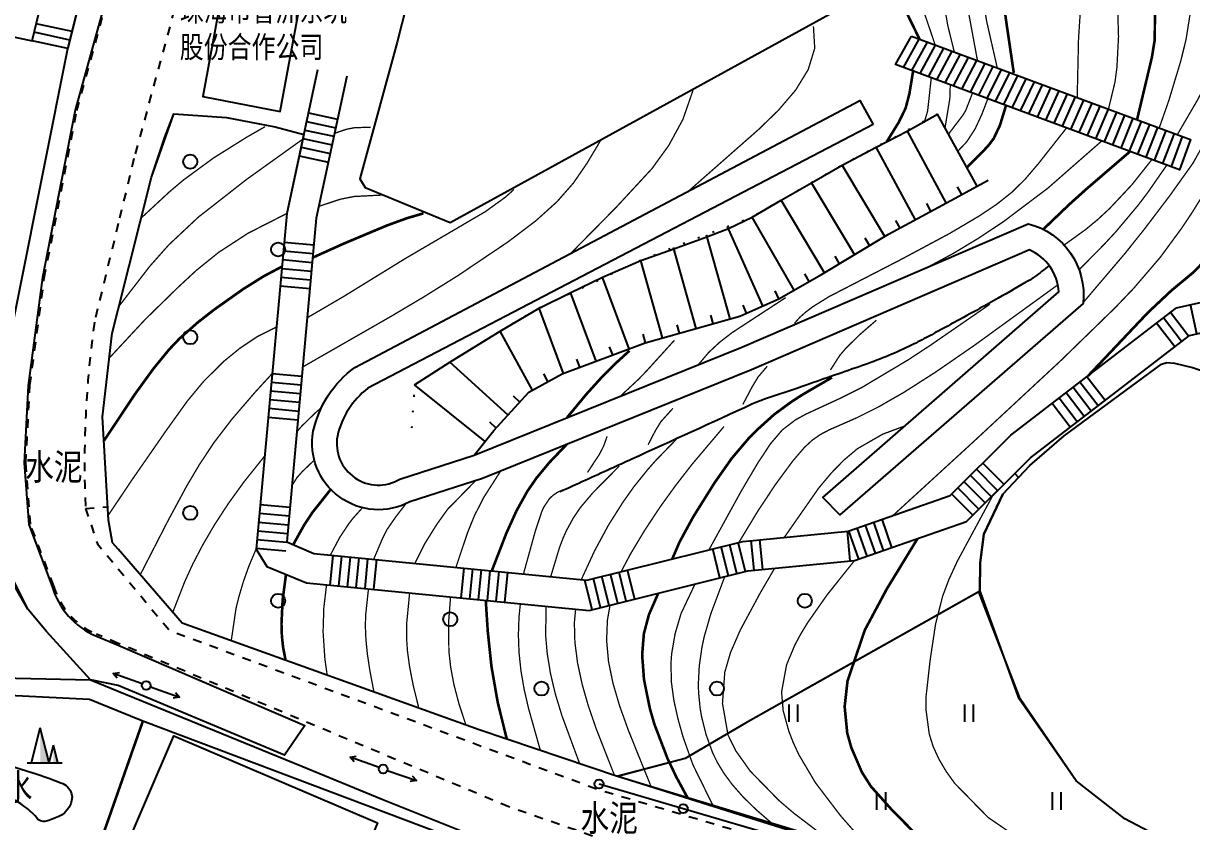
# Model space of a CAD drawing. Extents: x 396500 to 398250, y 1005980 to 1008200.
# Drawn here: x 396994.6 to 397061.1, y 1006538.1 to 1006583.5 of the extents above; entities that cross this region are included whole.
import ezdxf
from ezdxf.enums import TextEntityAlignment as Align

# ---------------------------------------------------------------- set-up
doc = ezdxf.new("R2010")
doc.units = 0
doc.header["$LTSCALE"] = 0.5
doc.linetypes.add('X4', pattern=[1.6, 0, -1.6])
doc.linetypes.add('X6', pattern=[2, 1, -1])
doc.layers.get('0').update_dxf_attribs({"linetype": 'CONTINUOUS'})
doc.layers.add('ASSIST', color=7, linetype='CONTINUOUS', plot=False)
for name, color, linetype in [('DGX', 2, 'CONTINUOUS'), ('DLDW', 11, 'CONTINUOUS'), ('DLSS', 4, 'CONTINUOUS'), ('DMTZ', 3, 'CONTINUOUS'), ('GXYZ', 2, 'CONTINUOUS'), ('JMD', 6, 'CONTINUOUS'), ('SXSS', 5, 'CONTINUOUS'), ('ZBTZ', 3, 'CONTINUOUS'), ('权属人', 160, 'CONTINUOUS'), ('用地红线', 1, 'CONTINUOUS')]:
    doc.layers.add(name, color=color, linetype=linetype)
doc.styles.add('细等线体', font='长等线体_0.TTF', dxfattribs={"width": 0.8})
doc.linetypes.add('10421', pattern='A,2,[150,AAA.SHX,S=1,R=0,X=0,Y=1],1e-11', length=2)
doc.linetypes.add('10422', pattern='A,2,[150,AAA.SHX,S=1,R=0,X=0,Y=1],2,[177,AAA.SHX,S=1,R=0,X=0,Y=0.8],1e-09', length=4)
doc.linetypes.add('1161', pattern='A,0,[149,AAA.SHX,S=0.15,R=0,X=0,Y=0],-1.6', length=1.6)
doc.linetypes.add('443', pattern='A,5,[169,AAA.SHX,S=0.83,R=0,X=0,Y=0],5', length=10)
doc.linetypes.add('444', pattern='A,4.5,[145,AAA.SHX,S=1,R=0,X=0,Y=1],4.5,-0.5,[146,AAA.SHX,S=1,R=0,X=0,Y=0],-0.5', length=10)

# ---------------------------------------------------------------- blocks, each defined once
blk = doc.blocks.new('gc021')
for p, q in [((-1.5, 0), (-0.5, 4)), ((0.5, 0), (-0.5, 4)), ((0.5, 0), (1, 2)), ((1.5, 0), (1, 2)), ((-2, 0), (2, 0))]:
    blk.add_line(p, q)
for points in [[(-0.5, 4), (0.5, 0), (-0.5, 0)], [(1, 2), (1.5, 0), (1, 0)]]:
    blk.add_solid(points)
blk = doc.blocks.new('gc013b')
at = {"linetype": 'Continuous'}
blk.add_line((0.5, 0), (4, 0), dxfattribs=at)
at = {"linetype": 'Continuous', "flags": 128}
blk.add_lwpolyline([(3.39, 0.35), (4, 0), (3.39, -0.35)], dxfattribs=at)
blk = doc.blocks.new('gc170')
at = {"linetype": 'Continuous'}
blk.add_circle((0, 0), 0.5, dxfattribs=at)
blk = doc.blocks.new('gc326')
blk.add_circle((0, 0), 0.8)
blk = doc.blocks.new('gc121')
for p, q in [((-0.5, -1), (-0.5, 1)), ((0.5, -1), (0.5, 1))]:
    blk.add_line(p, q)

msp = doc.modelspace()

# ---------------------------------------------------------------- linework, layer by layer
at = {"layer": 'ASSIST', "linetype": 'Continuous', "flags": 128}
for points in [[(396997.637, 1006584.136), (396997.133, 1006582.083), (396995.095, 1006582.523), (396995.6, 1006584.575)], [(397045.186, 1006582.78), (397061.079, 1006576.896), (397060.445, 1006575.184), (397044.277, 1006581.17)]]:
    msp.add_lwpolyline(points, close=True, dxfattribs=at)
at = {"layer": 'ASSIST', "linetype": 'X4', "flags": 128}
msp.add_lwpolyline([(397046.671, 1006578.356), (397043.172, 1006576.462), (397041.233, 1006575.437), (397039.495, 1006574.445), (397037.76, 1006573.45), (397036.112, 1006572.488), (397029.76, 1006570.021), (397023.969, 1006567.301), (397021.759, 1006565.997), (397018.886, 1006564.228), (397016.877, 1006562.94), (397016.693, 1006560.19)], dxfattribs=at)
at = {"layer": 'ASSIST', "linetype": 'Continuous', "flags": 128}
msp.add_lwpolyline([(397027.388, 1006540.213), (397042.786, 1006535.709), (397074.596, 1006524.077)], dxfattribs=at)
at = {"layer": 'DGX', "linetype": 'Continuous', "const_width": 0.075, "flags": 128}
for points, elevation in [([(397046.531, 1006582.3), (397045.931, 1006584.067), (397045.741, 1006584.717), (397045.51, 1006585.918), (397045.309, 1006588.62)], 25.5), ([(397046.524, 1006587.594), (397047.255, 1006583.385), (397047.626, 1006581.877)], 26), ([(397048.938, 1006581.429), (397048.251, 1006585.143), (397048.029, 1006586.715)], 26.5), ([(397049.112, 1006586.32), (397049.356, 1006584.28), (397049.479, 1006583.58), (397050.068, 1006580.997)], 27), ([(397054.902, 1006585.743), (397054.7, 1006582.625), (397054.625, 1006579.286)], 29), ([(397056.403, 1006578.627), (397056.776, 1006580.169), (397056.887, 1006581.001), (397056.979, 1006582.773), (397056.89, 1006585.561)], 29.5), ([(397054.964, 1006567.619), (397057.349, 1006570.421), (397058.446, 1006571.796), (397059.917, 1006573.731), (397061.218, 1006575.556), (397062.128, 1006577.186), (397062.888, 1006578.752), (397063.764, 1006580.761), (397064.742, 1006583.259), (397065.295, 1006584.788)], 31.5), ([(397059.293, 1006577.557), (397059.847, 1006579.134), (397060.513, 1006581.339), (397060.825, 1006582.597), (397061.231, 1006585.162)], 30.5), ([(397063.114, 1006584.989), (397062.638, 1006582.324), (397062.43, 1006581.427), (397061.894, 1006579.952), (397061.501, 1006579.194), (397060.323, 1006577.176)], 31), ([(397067.701, 1006584.567), (397066.731, 1006582.354), (397065.682, 1006580.397), (397063.882, 1006577.281), (397062.226, 1006574.447), (397061.148, 1006572.712), (397060.586, 1006571.871), (397059.364, 1006570.209), (397057.841, 1006568.431), (397056.793, 1006567.335), (397053.703, 1006564.329), (397048.724, 1006559.704), (397044.13, 1006555.498)], 32), ([(397032.507, 1006573.985), (397036.486, 1006577.485), (397037.611, 1006578.577), (397038.582, 1006579.711), (397039.302, 1006580.885), (397039.674, 1006582.099), (397039.6, 1006583.35)], 24.5), ([(397045.905, 1006577.852), (397046.104, 1006578.519), (397046.312, 1006580.416)], 25.5), ([(397047.395, 1006580.016), (397047.368, 1006579.221), (397047.097, 1006577.581)], 26), ([(397025.795, 1006570.438), (397028.376, 1006573.057), (397030.403, 1006575.247), (397031.359, 1006576.566), (397032.165, 1006578.048), (397032.74, 1006579.702)], 24), ([(397047.297, 1006577.216), (397048.109, 1006578.282), (397048.278, 1006578.567), (397048.661, 1006579.547)], 26.5), ([(397049.532, 1006579.224), (397049.194, 1006578.337), (397048.812, 1006577.514), (397048.329, 1006576.77), (397047.831, 1006576.246)], 27), ([(397001.316, 1006572.441), (397002.926, 1006573.933), (397003.726, 1006574.606), (397005.43, 1006575.854), (397007.327, 1006577.041), (397008.366, 1006577.636)], 21), ([(397012.321, 1006577.26), (397013.015, 1006577.49), (397013.477, 1006577.58), (397014.378, 1006577.601)], 21.5), ([(397054.018, 1006577.564), (397052.431, 1006575.552), (397051.655, 1006574.641), (397050.908, 1006573.905), (397050.047, 1006573.223), (397049.028, 1006572.541), (397047.339, 1006571.545), (397044.577, 1006570.068), (397040.488, 1006567.959), (397039.572, 1006567.389), (397039.171, 1006567.087), (397038.818, 1006566.772), (397038.523, 1006566.441)], 29), ([(397000.05, 1006567.423), (397001.796, 1006569.685), (397002.867, 1006570.893), (397004.558, 1006572.479), (397007.309, 1006574.63), (397010.509, 1006576.921)], 21.5), ([(397010.508, 1006563.954), (397015.537, 1006566.834), (397017.38, 1006567.928), (397019.351, 1006569.156), (397022.201, 1006571.074), (397023.794, 1006572.282), (397025.002, 1006573.37), (397025.923, 1006574.422), (397026.705, 1006575.555), (397027.498, 1006576.885)], 23.5), ([(397046.214, 1006569.689), (397047.568, 1006570.419), (397049.039, 1006571.307), (397050.436, 1006572.237), (397052.955, 1006574.136), (397056.022, 1006576.822)], 29.5), ([(397053.877, 1006570.895), (397055.102, 1006571.777), (397055.798, 1006572.352), (397056.476, 1006572.98), (397057.746, 1006574.335), (397058.88, 1006575.764)], 30.5), ([(397059.733, 1006575.456), (397058.659, 1006573.907), (397058.083, 1006573.149), (397056.822, 1006571.648), (397056.123, 1006570.895), (397054.733, 1006569.49)], 31), ([(397022.542, 1006574.062), (397022.056, 1006573.623), (397020.912, 1006572.798), (397016.342, 1006570.121), (397012.809, 1006567.948), (397010.765, 1006566.755)], 23), ([(397015.118, 1006573.746), (397013.449, 1006573.661), (397012.658, 1006573.506), (397011.427, 1006573.1)], 22), ([(397009.6, 1006572.691), (397007.393, 1006571.567), (397005.725, 1006570.482), (397004.445, 1006569.45), (397003.403, 1006568.484), (397001.534, 1006566.658), (397000, 1006565.009)], 22), ([(397053.462, 1006568.589), (397048.801, 1006565.209), (397046.527, 1006563.64), (397044.761, 1006562.515), (397043.288, 1006561.671), (397042.07, 1006561.062), (397040.502, 1006560.376), (397039.994, 1006560.108), (397039.531, 1006559.785), (397039.095, 1006559.383), (397038.437, 1006558.618), (397037.426, 1006557.248), (397036.428, 1006555.738), (397035.354, 1006553.966)], 31), ([(397038.022, 1006567.904), (397034.974, 1006565.914), (397034.266, 1006565.368), (397033.623, 1006564.771), (397033.065, 1006564.108)], 28.5), ([(397033.649, 1006553.543), (397035.484, 1006556.882), (397036.419, 1006558.466), (397037.159, 1006559.589), (397037.829, 1006560.371), (397038.573, 1006560.941), (397039.172, 1006561.269), (397041.198, 1006562.205), (397042.325, 1006562.768), (397044.972, 1006564.344), (397046.256, 1006565.185), (397049.647, 1006567.523)], 30.5), ([(397009.016, 1006566.234), (397007.936, 1006565.69), (397006.934, 1006565.023), (397006.026, 1006564.283), (397004.873, 1006563.143), (397003.933, 1006562.008), (397002.717, 1006560.313), (397000.821, 1006557.579), (397000, 1006556.357)], 23), ([(397040.566, 1006563.778), (397041.095, 1006564.604), (397041.428, 1006564.997), (397042.224, 1006565.783), (397043.186, 1006566.618)], 29.5), ([(397028.571, 1006562.261), (397029.613, 1006563.23), (397030.067, 1006563.697), (397031.679, 1006565.472)], 28), ([(397000, 1006565.009), (396999.497, 1006564.468)], 22), ([(397036.969, 1006563.997), (397036.437, 1006563.371), (397036.094, 1006562.793), (397035.58, 1006561.82)], 29), ([(397001.256, 1006552.127), (397002.849, 1006555.226), (397003.924, 1006557.215), (397004.648, 1006558.436), (397005.456, 1006559.649), (397006.465, 1006560.968), (397007.792, 1006562.511), (397008.766, 1006563.572)], 23.5), ([(397011.573, 1006561.636), (397011.212, 1006561.328), (397010.454, 1006560.586), (397010.17, 1006560.256)], 24), ([(397031.596, 1006561.601), (397030.917, 1006560.845), (397030.595, 1006560.324), (397030.182, 1006559.524)], 28.5), ([(397026.731, 1006557.952), (397027.414, 1006558.986), (397027.651, 1006559.452), (397027.848, 1006560.004)], 28), ([(397028.649, 1006552.303), (397029.164, 1006553.279), (397029.988, 1006554.656), (397030.86, 1006555.973), (397031.765, 1006557.226), (397032.685, 1006558.411), (397034.506, 1006560.563)], 29.5), ([(397037.943, 1006554.254), (397039.901, 1006557.061), (397040.617, 1006557.916), (397041.337, 1006558.656), (397042.112, 1006559.304), (397043.539, 1006560.124), (397044.774, 1006560.586)], 31.5), ([(397031.82, 1006559.865), (397030.637, 1006558.65), (397030.158, 1006558.11), (397029.37, 1006557.131), (397028.742, 1006556.243), (397027.93, 1006554.959), (397027.132, 1006553.483), (397026.379, 1006551.849)], 29), ([(397008.337, 1006558.879), (397007.149, 1006557.391), (397006.266, 1006556.168), (397005.489, 1006554.975), (397004.817, 1006553.826), (397004.248, 1006552.736), (397003.783, 1006551.718), (397003.107, 1006549.986)], 24), ([(397009.89, 1006557.188), (397010.186, 1006557.659), (397010.479, 1006557.992), (397011.17, 1006558.653)], 24.5), ([(397028.539, 1006558.312), (397027.025, 1006556.78), (397026.327, 1006555.952), (397025.928, 1006555.365), (397025.531, 1006554.639), (397025.335, 1006554.198), (397025.141, 1006553.69), (397024.636, 1006552.019)], 28.5), ([(397020.327, 1006557.45), (397018.752, 1006555.839), (397018.146, 1006554.993), (397017.466, 1006553.899), (397016.903, 1006552.774)], 26.5), ([(397019.237, 1006552.546), (397019.887, 1006554.487), (397020.283, 1006555.472), (397020.822, 1006556.53), (397021.752, 1006557.981)], 27), ([(397023.084, 1006552.171), (397023.751, 1006554.586), (397024.125, 1006555.717), (397024.241, 1006555.975), (397024.551, 1006556.441), (397024.759, 1006556.641), (397025.013, 1006556.814), (397025.321, 1006556.956)], 28), ([(397000, 1006556.357), (396999.43, 1006555.509)], 23), ([(397014.552, 1006553.004), (397015.068, 1006554.223), (397015.301, 1006554.685), (397015.815, 1006555.427), (397016.453, 1006556.252)], 26), ([(397068.326, 1006534.48), (397065.384, 1006534.011), (397062.823, 1006534.057), (397060.744, 1006534.274), (397057.448, 1006534.775), (397055.53, 1006535.255), (397051.773, 1006536.783), (397049.545, 1006538.312), (397047.659, 1006540.236), (397047.159, 1006540.93), (397046.742, 1006541.637), (397046.418, 1006542.35), (397046.196, 1006543.062), (397046.008, 1006544.478), (397046.014, 1006545.181), (397046.247, 1006547.262), (397046.559, 1006549.329), (397046.96, 1006550.907), (397047.309, 1006551.837), (397047.797, 1006552.897), (397049.825, 1006556.654)], 33), ([(397013.89, 1006555.914), (397013.391, 1006555.361), (397013.134, 1006555.029), (397012.624, 1006554.263), (397012.086, 1006553.245)], 25.5), ([(397006.438, 1006548.359), (397006.708, 1006550.198), (397006.861, 1006550.824), (397007.121, 1006551.708), (397007.436, 1006552.599), (397007.854, 1006553.591)], 24.5), ([(397041.944, 1006552.937), (397040.386, 1006550.988), (397039.284, 1006549.419), (397038.874, 1006548.744), (397038.543, 1006548.125), (397038.071, 1006547.002), (397037.785, 1006545.447), (397037.877, 1006544.387), (397038.198, 1006543.22), (397038.448, 1006542.574), (397038.772, 1006541.875), (397039.711, 1006540.289), (397041.148, 1006538.401), (397042.095, 1006537.326), (397043.217, 1006536.153)], 32), ([(397040.592, 1006536.943), (397038.45, 1006538.577), (397037.638, 1006539.272), (397036.004, 1006540.942), (397035.166, 1006542.12), (397034.735, 1006543.001), (397034.419, 1006544.804), (397034.55, 1006546.575), (397034.875, 1006547.692), (397035.43, 1006548.97), (397036.553, 1006551.057), (397037.387, 1006552.491)], 31.5), ([(397011.867, 1006551.558), (397011.712, 1006550.236), (397011.669, 1006548.878), (397011.774, 1006547.312), (397011.904, 1006546.395)], 25.5), ([(397033.873, 1006538.994), (397032.735, 1006541.308), (397032.173, 1006542.893), (397031.884, 1006543.923), (397031.654, 1006544.952), (397031.511, 1006545.996), (397031.484, 1006547.074), (397031.525, 1006547.63), (397031.722, 1006548.774), (397032.059, 1006549.913), (397032.853, 1006551.594)], 30.5), ([(397034.547, 1006552.014), (397033.759, 1006549.913), (397033.377, 1006548.593), (397033.251, 1006548.006), (397033.097, 1006546.93), (397033.046, 1006545.933), (397033.056, 1006545.45), (397033.15, 1006544.496), (397033.235, 1006544.015), (397033.484, 1006543.027), (397033.865, 1006541.971), (397034.146, 1006541.404), (397034.514, 1006540.804), (397034.989, 1006540.164), (397035.592, 1006539.479), (397036.343, 1006538.743), (397037.262, 1006537.95)], 31), ([(397014.569, 1006545.438), (397014.338, 1006546.642), (397014.194, 1006547.6), (397014.11, 1006548.431), (397014.079, 1006549.159), (397014.092, 1006549.811), (397014.255, 1006551.325)], 26), ([(397016.6, 1006551.096), (397016.426, 1006549.296), (397016.422, 1006548.577), (397016.476, 1006547.777), (397016.601, 1006546.863), (397016.81, 1006545.801), (397017.125, 1006544.52)], 26.5), ([(397019.809, 1006543.564), (397019.41, 1006544.774), (397019.124, 1006545.865), (397018.937, 1006546.86), (397018.834, 1006547.779), (397018.824, 1006549.472), (397018.931, 1006550.868)], 27), ([(397024.048, 1006542.116), (397023.373, 1006544.514), (397023.121, 1006545.611), (397022.94, 1006546.664), (397022.831, 1006547.689), (397022.794, 1006548.697), (397022.828, 1006549.702), (397022.907, 1006550.48)], 28), ([(397026.284, 1006541.367), (397025.269, 1006544.119), (397024.893, 1006545.357), (397024.619, 1006546.523), (397024.439, 1006547.629), (397024.345, 1006548.684), (397024.378, 1006550.336)], 28.5), ([(397026.056, 1006550.172), (397025.983, 1006549.401), (397026.013, 1006548.278), (397026.164, 1006547.11), (397026.424, 1006545.901), (397026.781, 1006544.652), (397027.224, 1006543.366), (397028.267, 1006540.703)], 29), ([(397030.353, 1006540.063), (397029.056, 1006543.277), (397028.555, 1006544.674), (397028.175, 1006545.973), (397027.927, 1006547.199), (397027.82, 1006548.377), (397027.864, 1006549.533), (397028.015, 1006550.395)], 29.5)]:
    msp.add_lwpolyline(points, dxfattribs=dict(at, elevation=elevation))
at = {"layer": 'DGX', "color": 3, "linetype": 'Continuous', "lineweight": -2, "const_width": 0.15, "flags": 128}
for points, elevation in [([(397045.652, 1006582.603), (397044.31, 1006585.352), (397043.912, 1006586.477), (397043.537, 1006588.435)], 25), ([(397051.012, 1006580.695), (397050.56, 1006583.777), (397050.252, 1006586.17)], 27.5), ([(397059.058, 1006585.361), (397059.043, 1006582.586), (397058.876, 1006581.568), (397058.03, 1006578.02)], 30), ([(397043.781, 1006576.783), (397044.468, 1006577.901), (397044.851, 1006578.689), (397045.069, 1006579.521), (397045.277, 1006580.799)], 25), ([(397070.286, 1006581.116), (397067.222, 1006577.829), (397065.448, 1006575.3), (397062.844, 1006571.239), (397061.97, 1006570.095), (397061.269, 1006569.365), (397059.983, 1006568.3), (397058.645, 1006567.042), (397055.247, 1006563.45)], 32.5), ([(397048.34, 1006575.319), (397049.254, 1006576.221), (397049.609, 1006576.614), (397049.87, 1006576.965), (397050.223, 1006577.71), (397050.57, 1006578.84)], 27.5), ([(397057.636, 1006576.224), (397055.138, 1006574.075), (397054.173, 1006573.208), (397052.693, 1006571.791)], 30), ([(397011.078, 1006570.18), (397012.832, 1006570.971), (397015.308, 1006572.011), (397016.444, 1006572.423), (397017.387, 1006572.702)], 22.5), ([(397000, 1006560.974), (397000.957, 1006562.413), (397002.013, 1006563.866), (397002.908, 1006564.958), (397003.496, 1006565.575), (397004.543, 1006566.499), (397005.449, 1006567.206), (397007.107, 1006568.381), (397008.291, 1006569.122), (397009.324, 1006569.668)], 22.5), ([(397029.126, 1006564.882), (397028.391, 1006564.213), (397027.567, 1006563.397), (397026.662, 1006562.398), (397025.551, 1006561.055)], 27.5), ([(397040.655, 1006563.355), (397038.964, 1006562.371), (397038.323, 1006561.955), (397037.357, 1006561.244), (397036.422, 1006560.402), (397035.937, 1006559.917), (397034.95, 1006558.756), (397033.964, 1006557.355), (397032.751, 1006555.416), (397031.978, 1006553.996), (397031.559, 1006553.025)], 30), ([(396999.185, 1006559.748), (397000, 1006560.974)], 22.5), ([(397025.549, 1006559.55), (397024.557, 1006558.513), (397023.835, 1006557.645), (397023.304, 1006556.878), (397022.69, 1006555.772), (397022.107, 1006554.486), (397021.279, 1006552.347)], 27.5), ([(397009.96, 1006553.825), (397010.608, 1006554.984), (397011.063, 1006555.671), (397012.138, 1006557.026)], 25), ([(397045.533, 1006554.187), (397043.772, 1006551.304), (397042.529, 1006548.979), (397041.542, 1006546.078), (397041.378, 1006544.618), (397041.526, 1006543.111), (397041.76, 1006542.278), (397042.358, 1006540.886), (397042.873, 1006540.078), (397044.033, 1006538.778), (397045.197, 1006537.596), (397046.91, 1006535.975), (397049.205, 1006534.172)], 32.5), ([(397009.539, 1006547.245), (397009.395, 1006547.971), (397009.323, 1006548.641), (397009.3, 1006549.329), (397009.366, 1006550.697), (397009.559, 1006552.151)], 25), ([(397020.936, 1006550.672), (397021.049, 1006548.914), (397021.262, 1006546.891), (397021.622, 1006544.839), (397022.138, 1006542.757)], 27.5), ([(397030.763, 1006551.076), (397030.227, 1006549.845), (397029.942, 1006548.769), (397029.844, 1006547.571), (397029.949, 1006546.159), (397030.283, 1006544.508), (397030.546, 1006543.603), (397031.29, 1006541.661), (397031.779, 1006540.633), (397032.428, 1006539.433)], 30)]:
    msp.add_lwpolyline(points, dxfattribs=dict(at, elevation=elevation))
at = {"layer": 'DLSS', "linetype": 'Continuous'}
for p, q in [((397010.832, 1006578.423), (397012.494, 1006578.066)), ((397010.622, 1006577.446), (397012.284, 1006577.088)), ((397010.727, 1006577.934), (397012.389, 1006577.577)), ((397010.517, 1006576.957), (397012.179, 1006576.6)), ((397010.412, 1006576.468), (397012.074, 1006576.111)), ((397010.307, 1006575.979), (397011.969, 1006575.622)), ((397009.451, 1006571.061), (397011.144, 1006570.906)), ((397009.36, 1006570.065), (397011.053, 1006569.91)), ((397009.406, 1006570.563), (397011.099, 1006570.408)), ((397009.315, 1006569.567), (397011.008, 1006569.412)), ((397009.269, 1006569.069), (397010.962, 1006568.915)), ((397009.224, 1006568.571), (397010.916, 1006568.417)), ((397061.446, 1006565.844), (397061.073, 1006567.503)), ((397060.575, 1006565.402), (397059.539, 1006566.75)), ((397060.972, 1006565.707), (397059.936, 1006567.055)), ((397060.179, 1006565.097), (397059.143, 1006566.445)), ((397008.768, 1006563.592), (397010.461, 1006563.437)), ((397056.215, 1006562.05), (397055.179, 1006563.398)), ((397008.723, 1006563.094), (397010.416, 1006562.939)), ((397055.422, 1006561.44), (397054.386, 1006562.788)), ((397055.819, 1006561.745), (397054.782, 1006563.093)), ((397008.632, 1006562.098), (397010.325, 1006561.944)), ((397008.677, 1006562.596), (397010.37, 1006562.442)), ((397054.629, 1006560.831), (397053.593, 1006562.179)), ((397055.026, 1006561.136), (397053.99, 1006562.483)), ((397008.586, 1006561.6), (397010.279, 1006561.446)), ((397054.233, 1006560.526), (397053.197, 1006561.874)), ((397008.541, 1006561.103), (397010.234, 1006560.948)), ((397050.094, 1006556.921), (397048.895, 1006558.127)), ((397050.448, 1006557.274), (397049.25, 1006558.479)), ((397049.384, 1006556.216), (397048.186, 1006557.422)), ((397049.739, 1006556.569), (397048.541, 1006557.775)), ((397048.675, 1006555.511), (397047.477, 1006556.717)), ((397049.03, 1006555.864), (397047.831, 1006557.07)), ((397008.085, 1006556.123), (397009.778, 1006555.969)), ((397008.04, 1006555.625), (397009.733, 1006555.471)), ((397007.994, 1006555.127), (397009.687, 1006554.973)), ((397042.655, 1006553.185), (397042.096, 1006554.79)), ((397043.127, 1006553.349), (397042.568, 1006554.955)), ((397043.6, 1006553.514), (397043.041, 1006555.119)), ((397044.072, 1006553.678), (397043.513, 1006555.283)), ((397007.903, 1006554.132), (397009.596, 1006553.977)), ((397007.949, 1006554.63), (397009.642, 1006554.475)), ((397036.224, 1006552.377), (397036.059, 1006554.069)), ((397036.722, 1006552.426), (397036.556, 1006554.118)), ((397041.698, 1006552.913), (397041.532, 1006554.605)), ((397042.183, 1006553.021), (397041.624, 1006554.626)), ((397007.858, 1006553.634), (397009.551, 1006553.479)), ((397034.274, 1006551.947), (397033.865, 1006553.597)), ((397034.76, 1006552.067), (397034.351, 1006553.717)), ((397035.245, 1006552.187), (397034.836, 1006553.837)), ((397035.73, 1006552.308), (397035.321, 1006553.958)), ((397012.07, 1006551.538), (397012.236, 1006553.23)), ((397012.568, 1006551.49), (397012.733, 1006553.182)), ((397013.066, 1006551.441), (397013.231, 1006553.133)), ((397013.563, 1006551.393), (397013.728, 1006553.084)), ((397014.061, 1006551.344), (397014.226, 1006553.036)), ((397014.558, 1006551.295), (397014.724, 1006552.987)), ((397019.535, 1006550.809), (397019.7, 1006552.501)), ((397020.032, 1006550.761), (397020.198, 1006552.453)), ((397020.53, 1006550.712), (397020.695, 1006552.404)), ((397021.028, 1006550.663), (397021.193, 1006552.355)), ((397021.525, 1006550.615), (397021.691, 1006552.307)), ((397022.023, 1006550.566), (397022.188, 1006552.258)), ((397028.451, 1006550.503), (397028.042, 1006552.153)), ((397028.936, 1006550.623), (397028.527, 1006552.273)), ((397029.421, 1006550.743), (397029.012, 1006552.393)), ((397026.995, 1006550.142), (397026.586, 1006551.792)), ((397027.48, 1006550.262), (397027.071, 1006551.912)), ((397027.965, 1006550.382), (397027.556, 1006552.032))]:
    msp.add_line(p, q, dxfattribs=at)
at = {"layer": 'DLSS', "linetype": 'X6'}
for points in [[(397007.494, 1006600), (397007.388, 1006599.727), (397000.895, 1006575.822), (397000, 1006572.117)], [(397109.083, 1006489.413), (397099.946, 1006495.849), (397094.258, 1006500.65), (397083.974, 1006509.714), (397076.697, 1006516.911), (397072.407, 1006520.329), (397067.574, 1006522.549), (397052.513, 1006528.35), (397022.259, 1006538.91), (397000, 1006548.219)]]:
    msp.add_lwpolyline(points, dxfattribs=at)
for points in [[(397000, 1006548.219), (396998.767, 1006548.734, -0.224143), (396996.324, 1006551.493), (396995.001, 1006554.998), (396994.735, 1006558.494), (396994.975, 1006562.891), (396995.79, 1006569.038), (396997.647, 1006578.554), (397000, 1006587.179)], [(397000, 1006572.117), (396998.642, 1006566.498, 0.04546), (396998.134, 1006555.906), (396999.402, 1006555.992)]]:
    msp.add_lwpolyline(points, format="xyb", dxfattribs=at)
at = {"layer": 'DLSS', "color": 7, "linetype": 'Continuous', "flags": 128}
msp.add_lwpolyline([(397011.357, 1006580.867), (397009.6, 1006572.691), (397007.854, 1006553.591), (397008.474, 1006552.598), (397010.73, 1006551.669), (397026.818, 1006550.098), (397035.871, 1006552.343), (397041.944, 1006552.937), (397048.317, 1006555.156), (397051.97, 1006558.787), (397061.028, 1006565.75), (397063.013, 1006566.197), (397065.965, 1006565.862)], dxfattribs=at)
at = {"layer": 'DLSS', "linetype": 'Continuous', "flags": 128}
msp.add_lwpolyline([(397013.02, 1006580.51), (397011.284, 1006572.434), (397009.599, 1006554.006), (397011.145, 1006553.337), (397026.693, 1006551.818), (397035.582, 1006554.022), (397041.576, 1006554.609), (397047.393, 1006556.634), (397050.849, 1006560.069), (397060.289, 1006567.327), (397062.92, 1006567.919), (397066.157, 1006567.551)], dxfattribs=at)
at = {"layer": 'DLSS', "linetype": 'X6', "flags": 128}
for points in [[(396998.134, 1006555.906), (396998.811, 1006553.892), (397000, 1006552.462)], [(397000, 1006552.462), (397002.913, 1006548.961), (397027.353, 1006539.899), (397042.295, 1006535.461)]]:
    msp.add_lwpolyline(points, dxfattribs=at)
at = {"layer": 'DMTZ', "linetype": 'Continuous'}
for p, q in [((397048.924, 1006574.256), (397046.671, 1006578.356)), ((397047.17, 1006573.294), (397044.931, 1006577.414)), ((397045.413, 1006572.339), (397043.172, 1006576.462)), ((397043.661, 1006571.375), (397041.233, 1006575.437)), ((397041.944, 1006570.349), (397039.495, 1006574.445)), ((397048.047, 1006573.775), (397047.807, 1006574.213)), ((397040.228, 1006569.323), (397037.76, 1006573.45)), ((397046.292, 1006572.817), (397046.053, 1006573.256)), ((397038.494, 1006568.326), (397036.112, 1006572.488)), ((397044.534, 1006571.862), (397044.296, 1006572.301)), ((397034.854, 1006566.693), (397033.506, 1006571.476)), ((397036.711, 1006567.426), (397034.713, 1006571.944)), ((397032.929, 1006566.151), (397031.633, 1006570.748)), ((397042.803, 1006570.862), (397042.546, 1006571.291)), ((397041.086, 1006569.836), (397040.83, 1006570.265)), ((397031.004, 1006565.608), (397029.76, 1006570.021)), ((397029.104, 1006564.989), (397027.602, 1006569.007)), ((397039.362, 1006568.823), (397039.113, 1006569.257)), ((397027.231, 1006564.288), (397025.786, 1006568.154)), ((397037.626, 1006567.83), (397037.423, 1006568.288)), ((397035.796, 1006567.021), (397035.594, 1006567.479)), ((397025.358, 1006563.588), (397023.969, 1006567.301)), ((397033.892, 1006566.422), (397033.756, 1006566.903)), ((397031.967, 1006565.879), (397031.831, 1006566.361)), ((397023.599, 1006562.638), (397021.759, 1006565.997)), ((397030.042, 1006565.337), (397029.906, 1006565.818)), ((397028.168, 1006564.639), (397027.993, 1006565.107)), ((397022.207, 1006561.218), (397018.886, 1006564.228)), ((397026.294, 1006563.938), (397026.119, 1006564.407)), ((397024.476, 1006563.118), (397024.236, 1006563.557)), ((397020.9, 1006559.705), (397016.877, 1006562.94)), ((397022.879, 1006561.959), (397022.508, 1006562.294)), ((397021.535, 1006560.477), (397021.165, 1006560.813))]:
    msp.add_line(p, q, dxfattribs=at)
at = {"layer": 'DMTZ', "linetype": '10422'}
for points in [[(397017.746, 1006589.773), (397015.896, 1006582.453), (397013.772, 1006574.663), (397014.072, 1006574.174), (397018.912, 1006572.181), (397035.883, 1006581.506), (397041.102, 1006584.362)], [(396981.444, 1006585.469), (396995.095, 1006582.523)], [(396998.424, 1006546.151), (396995.921, 1006548.903), (396994.852, 1006550.164), (396993.981, 1006551.691), (396992.335, 1006555.194), (396992.291, 1006557.025), (396992.952, 1006561.245), (396997.133, 1006582.083)], [(397000, 1006567.224), (397001.903, 1006574.764)], [(397000, 1006553.58), (396999.684, 1006553.946), (396999.446, 1006555.229), (396999.106, 1006561.116), (396999.662, 1006565.884), (397000, 1006567.224)], [(397060.786, 1006536.405), (397057.338, 1006538.222), (397054.557, 1006540.396), (397051.319, 1006545.065), (397049.07, 1006551.24), (397049.089, 1006552.801), (397049.315, 1006554.445), (397050.386, 1006556.719), (397051.932, 1006558.344), (397053.881, 1006560.028), (397059.423, 1006564.123), (397059.723, 1006564.217), (397060.165, 1006564.174), (397061.193, 1006563.916), (397065.877, 1006562.36)], [(397000, 1006544.351), (396998.361, 1006545.018), (396994.167, 1006545.235), (396989.333, 1006545.455), (396985.287, 1006546.658)], [(397068.688, 1006506.497), (397070.09, 1006512.026), (397070.315, 1006514.886), (397069.534, 1006517.419), (397018.423, 1006537.384), (397001.401, 1006543.78), (397000, 1006544.351)]]:
    msp.add_lwpolyline(points, dxfattribs=at)
at = {"layer": 'DMTZ', "linetype": '10421'}
msp.add_lwpolyline([(397001.903, 1006574.764), (397002.655, 1006577.031), (397003.176, 1006578.369), (397006.165, 1006578.15), (397008.947, 1006577.623)], dxfattribs=at)
at = {"layer": 'DMTZ', "linetype": 'Continuous'}
msp.add_lwpolyline([(397020.273, 1006558.926), (397021.404, 1006560.332), (397023.392, 1006562.524), (397025.281, 1006563.559), (397030.013, 1006565.329), (397035.407, 1006566.849), (397037.633, 1006567.834), (397040.065, 1006569.225), (397043.882, 1006571.508), (397047.435, 1006573.439), (397049.544, 1006574.597)], dxfattribs=at)
at = {"layer": 'DMTZ', "linetype": '10421'}
msp.add_lwpolyline([(397053.026, 1006569.731, -0.009488), (397052.198, 1006569.083, -0.030524), (397051.925, 1006568.903, -0.001665), (397050.121, 1006567.871, -0.002848), (397049.061, 1006567.278, -0.002876), (397046.156, 1006565.695, -0.008715), (397045.186, 1006565.195, -0.015584), (397043.899, 1006564.609, -0.014856), (397042.514, 1006564.078, -0.000691), (397041.041, 1006563.565, -0.000427), (397038.652, 1006562.738, -0.002415), (397036.811, 1006562.113, 0.013199), (397036.476, 1006561.992, 0.013778), (397036.097, 1006561.83, -0.000757), (397029.265, 1006558.706, -0.000232), (397028.038, 1006558.148, -0.000099), (397025.15, 1006556.837)], format="xyb", dxfattribs=at)
at = {"layer": 'DMTZ', "linetype": '10422'}
msp.add_lwpolyline([(397075.884, 1006550.494), (397080.306, 1006532.637), (397080.465, 1006529.175), (397080.538, 1006526.6, -0.37227), (397077.696, 1006524.243), (397058.363, 1006531.193), (397042.253, 1006536.447), (397028.449, 1006540.642), (397020.551, 1006543.288), (397003.646, 1006549.363), (397000, 1006553.58)], format="xyb", dxfattribs=at)
at = {"layer": 'JMD', "linetype": 'Continuous'}
for p, q in [((396997.372, 1006583.054), (396995.334, 1006583.494)), ((396997.252, 1006582.568), (396995.214, 1006583.008)), ((396997.133, 1006582.083), (396995.095, 1006582.523)), ((397045.605, 1006582.625), (397044.703, 1006581.012)), ((397046.074, 1006582.451), (397045.18, 1006580.835)), ((397046.543, 1006582.277), (397045.657, 1006580.659)), ((397047.012, 1006582.104), (397046.134, 1006580.482)), ((397047.481, 1006581.93), (397046.611, 1006580.305)), ((397047.949, 1006581.757), (397047.088, 1006580.129)), ((397048.418, 1006581.583), (397047.565, 1006579.952)), ((397048.887, 1006581.41), (397048.042, 1006579.776)), ((397049.356, 1006581.236), (397048.519, 1006579.599)), ((397049.825, 1006581.062), (397048.996, 1006579.423)), ((397050.294, 1006580.889), (397049.474, 1006579.246)), ((397050.763, 1006580.715), (397049.951, 1006579.069)), ((397051.232, 1006580.542), (397050.428, 1006578.893)), ((397051.701, 1006580.368), (397050.905, 1006578.716)), ((397052.17, 1006580.194), (397051.382, 1006578.54)), ((397052.638, 1006580.021), (397051.859, 1006578.363)), ((397053.107, 1006579.847), (397052.336, 1006578.186)), ((397053.576, 1006579.674), (397052.813, 1006578.01)), ((397054.045, 1006579.5), (397053.29, 1006577.833)), ((397054.514, 1006579.327), (397053.767, 1006577.657)), ((397054.983, 1006579.153), (397054.244, 1006577.48)), ((397055.452, 1006578.979), (397054.721, 1006577.303)), ((397055.921, 1006578.806), (397055.198, 1006577.127)), ((397056.39, 1006578.632), (397055.675, 1006576.95)), ((397056.859, 1006578.459), (397056.152, 1006576.774)), ((397057.327, 1006578.285), (397056.629, 1006576.597)), ((397057.796, 1006578.111), (397057.106, 1006576.421)), ((397058.265, 1006577.938), (397057.583, 1006576.244)), ((397058.734, 1006577.764), (397058.06, 1006576.067)), ((397059.203, 1006577.591), (397058.537, 1006575.891)), ((397059.672, 1006577.417), (397059.014, 1006575.714)), ((397060.141, 1006577.244), (397059.491, 1006575.538)), ((397060.61, 1006577.07), (397059.968, 1006575.361)), ((397061.079, 1006576.896), (397060.445, 1006575.184))]:
    msp.add_line(p, q, dxfattribs=at)
at = {"layer": 'JMD', "linetype": 'Continuous', "flags": 128}
msp.add_lwpolyline([(397007.574, 1006594.328), (397004.812, 1006579.362), (397009.226, 1006578.503), (397011.988, 1006593.469)], close=True, dxfattribs=at)
for points in [[(396995.095, 1006582.523), (396995.6, 1006584.575)], [(396997.637, 1006584.136), (396997.133, 1006582.083)], [(397045.186, 1006582.78), (397061.079, 1006576.896)], [(397060.445, 1006575.184), (397044.277, 1006581.17)], [(397000, 1006535.573), (397003.16, 1006542.963), (397014.776, 1006537.997), (397001.012, 1006504.711), (397000, 1006505.129)]]:
    msp.add_lwpolyline(points, dxfattribs=at)
at = {"layer": 'JMD', "linetype": '444', "flags": 128}
for points in [[(396984.41, 1006548.159), (396989.904, 1006546.339), (396998.424, 1006546.151), (397000, 1006545.506)], [(397000, 1006545.506), (397010.451, 1006541.229), (397015.078, 1006539.335), (397019.716, 1006537.468), (397026.594, 1006535.179), (397068.692, 1006521.166), (397079.766, 1006505.686), (397084.67, 1006497.423), (397083.21, 1006487.808), (397085.116, 1006484.522), (397107.073, 1006481.616), (397107.816, 1006485.089)]]:
    msp.add_lwpolyline(points, dxfattribs=at)
at = {"layer": 'JMD', "color": 6, "linetype": '443', "const_width": 0.15, "flags": 128}
for points in [[(397001.401, 1006543.78), (397000, 1006539.789)], [(397000, 1006539.789), (396998.173, 1006534.586), (396997.981, 1006534.073), (396985.414, 1006504.765), (396986.612, 1006504.281), (396986.684, 1006504.426)]]:
    msp.add_lwpolyline(points, dxfattribs=at)
at = {"layer": 'SXSS', "linetype": 'Continuous'}
msp.add_lwpolyline([(397043.002, 1006577.763), (397014.221, 1006562.74, 0.175086), (397012.483, 1006560.016, 0.641204), (397016.042, 1006557.565), (397020.273, 1006558.926), (397035.525, 1006565.08), (397051.837, 1006572.113, -0.374659), (397054.959, 1006567.577), (397041.111, 1006555.538), (397040.127, 1006556.518), (397053.581, 1006568.233, 0.281937), (397051.901, 1006570.616), (397036.064, 1006563.788), (397020.75, 1006557.609), (397016.605, 1006556.275, -0.628113), (397011.11, 1006560.292, -0.18192), (397013.472, 1006563.928), (397042.25, 1006579.132)], format="xyb", close=True, dxfattribs=at)
at = {"layer": 'SXSS', "linetype": 'Continuous', "flags": 128}
msp.add_lwpolyline([(396995.336, 1006540.785), (396996.039, 1006540.543), (396996.732, 1006540.273, -0.27087), (396997.335, 1006539.661), (396997.368, 1006539.486, -0.336522), (396996.428, 1006538.294), (396996.054, 1006538.142, -0.291583), (396995.424, 1006538.199, 0.091815), (396994.688, 1006538.908, 0.127972), (396992.565, 1006539.784), (396991.787, 1006540.037, -0.107326), (396991.073, 1006540.427, -0.345268), (396991.015, 1006541.226, -0.289807), (396992.055, 1006541.843, -0.022702), (396993.02, 1006541.508), (396993.929, 1006541.221)], format="xyb", close=True, dxfattribs=at)
at = {"layer": 'ZBTZ', "linetype": '1161', "flags": 128}
for points in [[(397000, 1006545.822), (396998.424, 1006546.151), (396995.921, 1006548.903), (396994.852, 1006550.164), (396992.335, 1006555.194), (396992.291, 1006557.025), (396992.952, 1006561.245), (396997.133, 1006582.083), (396997.637, 1006584.136), (397000, 1006593.898)], [(397016.877, 1006562.94), (397018.886, 1006564.228), (397021.759, 1006565.997), (397023.969, 1006567.301), (397025.774, 1006568.187), (397027.578, 1006569.072), (397029.76, 1006570.021), (397031.65, 1006570.688), (397033.537, 1006571.366), (397034.759, 1006571.839), (397036.112, 1006572.488), (397037.76, 1006573.45), (397039.495, 1006574.445), (397041.233, 1006575.437), (397043.172, 1006576.462), (397044.946, 1006577.388), (397046.671, 1006578.356)], [(397049.021, 1006551.156), (397035.734, 1006543.684), (397032.294, 1006541.67), (397028.467, 1006540.655)], [(397000, 1006548.116), (397010.633, 1006543.536), (397009.48, 1006541.861), (397000, 1006545.822)]]:
    msp.add_lwpolyline(points, dxfattribs=at)
msp.add_lwpolyline([(397000, 1006587.442), (396997.554, 1006578.576), (396995.696, 1006569.054), (396994.88, 1006562.9), (396994.639, 1006558.493), (396994.907, 1006554.978), (396996.234, 1006551.463, 0.223948), (396998.73, 1006548.647), (397000, 1006548.116)], format="xyb", dxfattribs=at)
at = {"layer": 'ZBTZ', "color": 0, "linetype": '1161', "flags": 128}
for points in [[(397000, 1006567.224), (397001.903, 1006574.764), (397003.176, 1006578.369), (397006.165, 1006578.15), (397008.947, 1006577.623), (397010.568, 1006577.193), (397009.6, 1006572.691), (397007.854, 1006553.591), (397008.474, 1006552.598), (397010.73, 1006551.669), (397026.818, 1006550.098), (397035.871, 1006552.343), (397041.944, 1006552.937), (397048.317, 1006555.156), (397051.077, 1006557.899), (397051.276, 1006557.654), (397050.386, 1006556.719), (397049.315, 1006554.445), (397049.089, 1006552.801), (397049.085, 1006551.198), (397035.732, 1006543.683), (397032.292, 1006541.669), (397028.444, 1006540.644), (397020.551, 1006543.288), (397003.646, 1006549.363), (397000, 1006553.58)], [(397000, 1006553.58), (396999.684, 1006553.946), (396999.446, 1006555.229), (396999.106, 1006561.116), (396999.662, 1006565.884), (397000, 1006567.224)]]:
    msp.add_lwpolyline(points, dxfattribs=at)
at = {"layer": 'ZBTZ', "linetype": 'Continuous', "flags": 128}
msp.add_lwpolyline([(397060.786, 1006536.405), (397057.338, 1006538.222), (397054.557, 1006540.396), (397051.369, 1006545.065), (397049.021, 1006551.156), (397040.751, 1006546.505), (397035.734, 1006543.684), (397032.294, 1006541.67), (397028.467, 1006540.655), (397054.21, 1006532.547)], dxfattribs=at)
at = {"layer": '用地红线', "linetype": 'Continuous', "const_width": 0.3, "flags": 128}
msp.add_lwpolyline([(396896.967, 1006409.306, -0.090189), (397228.694, 1007024.028), (397387.801, 1007222.911), (397401.305, 1007212.108), (397426.328, 1007243.385), (397412.824, 1007254.188), (397549.486, 1007427.159), (397597.059, 1007408.487), (397590.114, 1007392.957), (397593.63, 1007391.179), (397580.301, 1007365.498), (397677.782, 1007288.139), (397658.983, 1007180.178), (397680.098, 1007163.581), (397691.215, 1007135.064, -0.057003), (397648.052, 1007084.953), (397357.499, 1006816.503, 0.141668), (397271.322, 1006673.857), (397185.657, 1006354.399)], format="xyb", dxfattribs=at)

# ---------------------------------------------------------------- block references
at = {"layer": 'DLDW', "linetype": 'Continuous', "xscale": 0.5, "yscale": 0.5}
msp.add_blockref('gc021', (396995.813, 1006541.416), dxfattribs=at)
at = {"layer": 'GXYZ', "linetype": 'Continuous', "xscale": 0.5, "yscale": 0.5}
for p, rotation in [((397001.598, 1006545.822), 160.007349081871), ((397001.598, 1006545.822), 340.5834902360754), ((397015.093, 1006541.066), 160.5834902360754), ((397015.093, 1006541.066), 340.8920835162831)]:
    msp.add_blockref('gc013b', p, dxfattribs=dict(at, rotation=rotation))
for p in [(397001.598, 1006545.822), (397015.093, 1006541.066)]:
    msp.add_blockref('gc170', p, dxfattribs=at)
at = {"layer": 'ZBTZ', "linetype": 'Continuous', "xscale": 0.5, "yscale": 0.5}
for name, p in [('gc326', (397004.106, 1006575.644)), ('gc326', (397009.106, 1006570.644)), ('gc326', (397004.106, 1006565.644)), ('gc326', (397004.106, 1006555.644)), ('gc326', (397009.106, 1006550.644)), ('gc326', (397039.106, 1006550.644)), ('gc326', (397018.911, 1006549.59)), ('gc326', (397024.106, 1006545.644)), ('gc326', (397034.106, 1006545.644)), ('gc121', (397038.467, 1006544.243)), ('gc121', (397048.467, 1006544.243)), ('gc121', (397043.467, 1006539.243)), ('gc121', (397053.467, 1006539.243))]:
    msp.add_blockref(name, p, dxfattribs=at)
at = {"layer": 'ZBTZ', "linetype": 'Continuous', "xscale": 0.5, "yscale": 0.5, "rotation": 343.6965441229661}
for p in [(397027.388, 1006540.213), (397032.187, 1006538.809)]:
    msp.add_blockref('gc170', p, dxfattribs=at)

# ---------------------------------------------------------------- texts
at = {"layer": 'DLSS', "linetype": 'Continuous', "style": '细等线体', "width": 0.8}
for p in [(396996.335, 1006558.296), (397027.967, 1006538.304)]:
    msp.add_text('水泥', height=1.5, dxfattribs=at).set_placement(p, align=Align.MIDDLE)
at = {"layer": 'SXSS', "color": 5, "linetype": 'Continuous', "style": '细等线体', "width": 0.8}
msp.add_text('水', height=1.5, dxfattribs=at).set_placement((396994.29, 1006540.071), align=Align.MIDDLE)
at = {"layer": '权属人', "linetype": 'Continuous', "insert": (397003.506, 1006584.883, 24), "char_height": 1.25, "attachment_point": 1, "style": '细等线体'}
msp.add_mtext_dynamic_manual_height_columns('珠海市香洲东坑股份合作公司', width=2.47045, gutter_width=1, heights=[0], dxfattribs=at).dxf.set("width", 9.65808)

doc.saveas('drawing.dxf')
